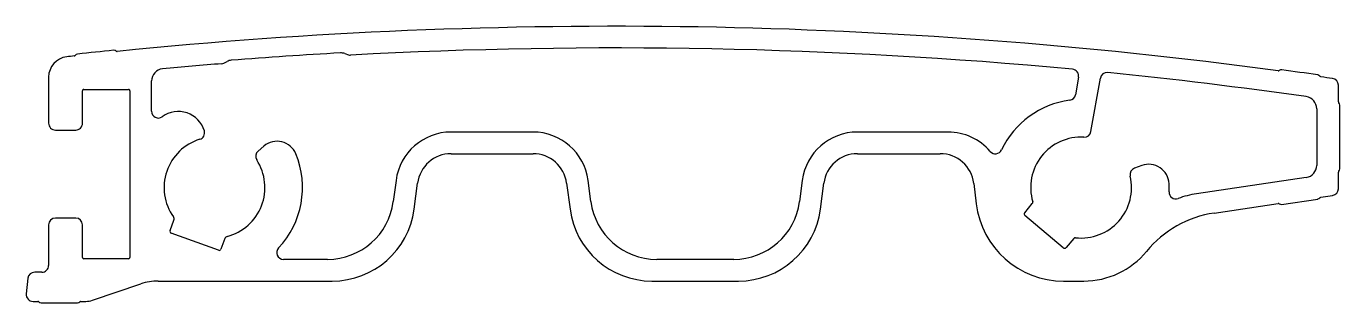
# Model space of a CAD drawing. Extents: x 1868.7 to 1965.7, y 1799.4 to 1819.8.
import ezdxf

# ---------------------------------------------------------------- set-up
doc = ezdxf.new("R2010")
doc.units = 0
doc.layers.get('0').update_dxf_attribs({"linetype": 'CONTINUOUS'})

msp = doc.modelspace()

# ---------------------------------------------------------------- linework, layer by layer
for p, q in [((1883.295, 1817.104), (1883.529, 1817.227)), ((1892.216, 1817.814), (1892.488, 1817.719)), ((1870.35, 1816.078), (1870.35, 1812.667)), ((1946.415, 1816.071), (1946.186, 1814.771)), ((1947.33, 1812.048), (1948.026, 1815.994)), ((1872.85, 1812.667), (1872.85, 1815.067)), ((1872.95, 1815.167), (1876.25, 1815.167)), ((1876.35, 1815.067), (1876.35, 1802.766)), ((1877.95, 1813.55), (1877.95, 1815.786)), ((1965.602, 1814.243), (1965.602, 1815.473)), ((1965.702, 1809.308), (1965.702, 1813.998)), ((1964.002, 1813.74), (1964.002, 1809.556)), ((1870.85, 1812.167), (1872.35, 1812.167)), ((1906.125, 1812.017), (1900.076, 1812.017)), ((1936.782, 1812.017), (1930.077, 1812.017)), ((1886.254, 1810.983), (1885.814, 1810.613)), ((1900.076, 1810.417), (1906.125, 1810.417)), ((1930.077, 1810.417), (1936.192, 1810.417)), ((1951.084, 1809.548), (1950.544, 1809.351)), ((1896.011, 1808.451), (1895.804, 1806.878)), ((1897.345, 1806.321), (1897.598, 1808.242)), ((1908.604, 1808.242), (1908.857, 1806.321)), ((1910.397, 1806.878), (1910.19, 1808.451)), ((1926.012, 1808.451), (1925.805, 1806.878)), ((1927.346, 1806.321), (1927.598, 1808.242)), ((1938.673, 1808.22), (1938.856, 1806.727)), ((1963.235, 1808.666), (1955.115, 1807.457)), ((1965.602, 1807.832), (1965.602, 1809.063)), ((1964.307, 1807.208), (1965.176, 1807.338)), ((1942.434, 1806.061), (1942.997, 1806.732)), ((1956.434, 1806.036), (1961.156, 1806.739)), ((1961.413, 1806.676), (1964.08, 1807.073)), ((1872.35, 1805.666), (1870.85, 1805.666)), ((1879.319, 1804.748), (1879.6, 1805.521)), ((1945.287, 1803.472), (1942.453, 1805.85)), ((1870.35, 1805.166), (1870.35, 1802.166)), ((1872.85, 1802.766), (1872.85, 1805.166)), ((1882.885, 1803.29), (1879.408, 1804.555)), ((1883.359, 1804.153), (1883.077, 1803.38)), ((1946.062, 1804.161), (1945.498, 1803.49)), ((1876.25, 1802.666), (1872.95, 1802.666)), ((1890.946, 1802.616), (1887.696, 1802.616)), ((1920.947, 1802.616), (1915.256, 1802.616)), ((1869.85, 1801.666), (1869.32, 1801.666)), ((1868.822, 1801.219), (1868.702, 1800.069)), ((1873.591, 1799.596), (1877.16, 1800.805)), ((1878.444, 1801.016), (1891.297, 1801.016)), ((1914.905, 1801.016), (1921.298, 1801.016)), ((1945.308, 1801.016), (1946.8, 1801.016)), ((1869.199, 1799.516), (1869.554, 1799.516)), ((1869.799, 1799.416), (1872.489, 1799.416)), ((1872.733, 1799.516), (1873.11, 1799.516))]:
    msp.add_line(p, q)
for centre, radius, start, end in [((1912.224, 1454.449), 365.375, 82.3042, 95.78146), ((1911.853, 1459.552), 360.373, 95.84533, 96.27199), ((1875.177, 1817.803), 0.25, 48.60973, 95.84533), ((1875.408, 1818.065), 0.1, 228.60973, 275.78146), ((1912.222, 1454.493), 363.932, 93.19986, 94.47319), ((1891.952, 1817.058), 0.8, 70.7932, 93.19765), ((1912.224, 1454.449), 363.775, 84.67746, 93.08601), ((1871.85, 1816.078), 1.5, 96.37763, 180.00002), ((1914.491, 1433.969), 385.981, 96.28423, 96.3675), ((1872.23, 1817.73), 0.1, 276.28423, 323.17823), ((1872.51, 1817.52), 0.25, 96.27199, 143.17823), ((1912.227, 1454.429), 363.795, 94.58545, 95.27709), ((1883.11, 1817.459), 0.4, 274.73563, 297.63057), ((1883.9, 1816.518), 0.8, 94.4705, 117.64325), ((1892.62, 1818.096), 0.4, 250.79062, 272.93987), ((1878.85, 1815.786), 0.9, 95.28274, 179.99993), ((1945.922, 1816.158), 0.5, 350.01344, 84.6691), ((1948.518, 1815.907), 0.5, 84.27279, 169.99826), ((1912.223, 1454.442), 363.783, 81.94015, 84.2661), ((1961.166, 1816.633), 0.1, 262.3042, 309.40036), ((1961.389, 1816.362), 0.25, 82.10606, 129.40036), ((1911.401, 1455.838), 364.223, 81.68411, 82.10606), ((1964.042, 1815.984), 0.25, 36.39009, 81.68411), ((1964.324, 1816.192), 0.1, 216.39009, 261.80367), ((1912.541, 1456.68), 363.122, 81.66575, 81.80367), ((1965.102, 1815.473), 0.5, 0.00104, 81.65827), ((1872.95, 1815.067), 0.1, 89.99874, 180.00126), ((1876.25, 1815.067), 0.1, 359.99874, 90.00126), ((1946.602, 1807.917), 6.5, 97.4573, 154.6743), ((1945.693, 1814.857), 0.5, 277.45684, 350.00386), ((1963.102, 1813.74), 0.9, 0.00058, 81.93156), ((1965.702, 1814.243), 0.1, 180, 224.41461), ((1965.452, 1813.998), 0.25, 0, 44.41461), ((1878.45, 1813.55), 0.5, 179.99782, 306.3244), ((1879.931, 1811.536), 2, 16.37314, 126.32824), ((1870.85, 1812.667), 0.5, 179.99857, 269.9994), ((1872.35, 1812.667), 0.5, 270.0006, 0.00143), ((1881.371, 1811.959), 0.5, 286.92308, 16.37314), ((1946.838, 1812.135), 0.5, 266.79376, 350.00048), ((1882.6, 1807.917), 3.725, 106.92308, 215.52563), ((1887.218, 1809.833), 1.5, 22.54266, 129.99841), ((1900.076, 1807.917), 4.1, 90.00005, 172.51028), ((1906.125, 1807.917), 4.1, 7.4896, 89.99983), ((1930.077, 1807.917), 4.1, 89.9998, 172.51054), ((1936.782, 1807.917), 4.1, 40.61285, 90.00023), ((1946.602, 1807.917), 3.725, 86.79652, 196.30073), ((1886.136, 1810.23), 0.5, 129.99973, 213.20578), ((1882.6, 1807.917), 6.5, 316.70816, 22.54266), ((1900.076, 1807.917), 2.5, 90.00046, 172.51043), ((1906.125, 1807.917), 2.5, 7.48957, 89.99954), ((1930.077, 1807.917), 2.5, 90.0002, 172.5107), ((1936.192, 1807.917), 2.5, 6.97584, 90), ((1940.274, 1810.911), 0.5, 220.6146, 334.67387), ((1882.6, 1807.917), 3.725, 284.47428, 33.20336), ((1950.715, 1808.882), 0.5, 110.00181, 193.20245), ((1951.597, 1808.138), 1.5, 2.54274, 110.00017), ((1963.102, 1809.556), 0.9, 278.46957, 359.99936), ((1965.702, 1809.063), 0.1, 135.58539, 180), ((1965.452, 1809.308), 0.25, 315.58539, 0), ((1946.602, 1807.917), 3.725, 263.69925, 13.20368), ((1946.597, 1807.916), 6.504, 357.24026, 2.54134), ((1953.594, 1807.579), 0.5, 177.23611, 290.38373), ((1956.102, 1800.829), 6.701, 98.47061, 110.38589), ((1964.322, 1807.109), 0.1, 98.46917, 142.88714), ((1965.102, 1807.832), 0.5, 278.47293, 359.99913), ((1890.946, 1807.517), 4.9, 270.00002, 352.51029), ((1891.297, 1807.117), 6.1, 269.99994, 352.51044), ((1914.905, 1807.117), 6.1, 187.48956, 270.00006), ((1915.256, 1807.517), 4.9, 187.48971, 269.99998), ((1920.947, 1807.517), 4.9, 270.00005, 352.51047), ((1921.298, 1807.116), 6.1, 270.00002, 352.51052), ((1945.308, 1807.516), 6.5, 186.97584, 270), ((1942.882, 1806.829), 0.15, 319.99503, 16.2971), ((1961.171, 1806.64), 0.1, 54.05227, 98.46991), ((1961.376, 1806.923), 0.25, 234.05227, 278.46968), ((1964.043, 1807.321), 0.25, 278.46968, 322.88714), ((1870.85, 1805.166), 0.5, 90.00016, 179.99984), ((1872.35, 1805.166), 0.5, 0.00016, 89.99984), ((1879.365, 1805.607), 0.25, 339.99965, 35.52563), ((1942.549, 1805.965), 0.15, 139.99553, 230.00339), ((1957.613, 1798.123), 8, 98.46976, 140.5619), ((1879.46, 1804.696), 0.15, 159.99842, 249.99507), ((1883.594, 1804.068), 0.25, 104.47428, 160.00004), ((1882.937, 1803.431), 0.15, 249.99443, 340.00309), ((1887.696, 1803.116), 0.5, 136.70839, 270.00072), ((1945.383, 1803.586), 0.15, 229.99847, 319.99962), ((1946.177, 1804.065), 0.15, 83.70366, 139.99464), ((1872.95, 1802.766), 0.1, 179.99874, 270.00126), ((1876.25, 1802.766), 0.1, 269.99874, 0.00126), ((1946.8, 1807.016), 6, 270.00006, 320.56232), ((1869.32, 1801.166), 0.5, 90.00034, 174.00126), ((1869.85, 1802.166), 0.5, 269.99857, 359.9994), ((1878.444, 1797.017), 4, 89.99871, 108.71544), ((1869.199, 1800.016), 0.5, 173.99844, 269.99179), ((1869.554, 1799.416), 0.1, 45.58556, 90.00045), ((1869.799, 1799.666), 0.25, 225.58556, 270), ((1872.489, 1799.666), 0.25, 270, 314.41461), ((1872.733, 1799.416), 0.1, 90, 134.41461), ((1873.11, 1801.017), 1.5, 270.00262, 288.71426)]:
    msp.add_arc(centre, radius, start, end)

doc.saveas('drawing.dxf')
